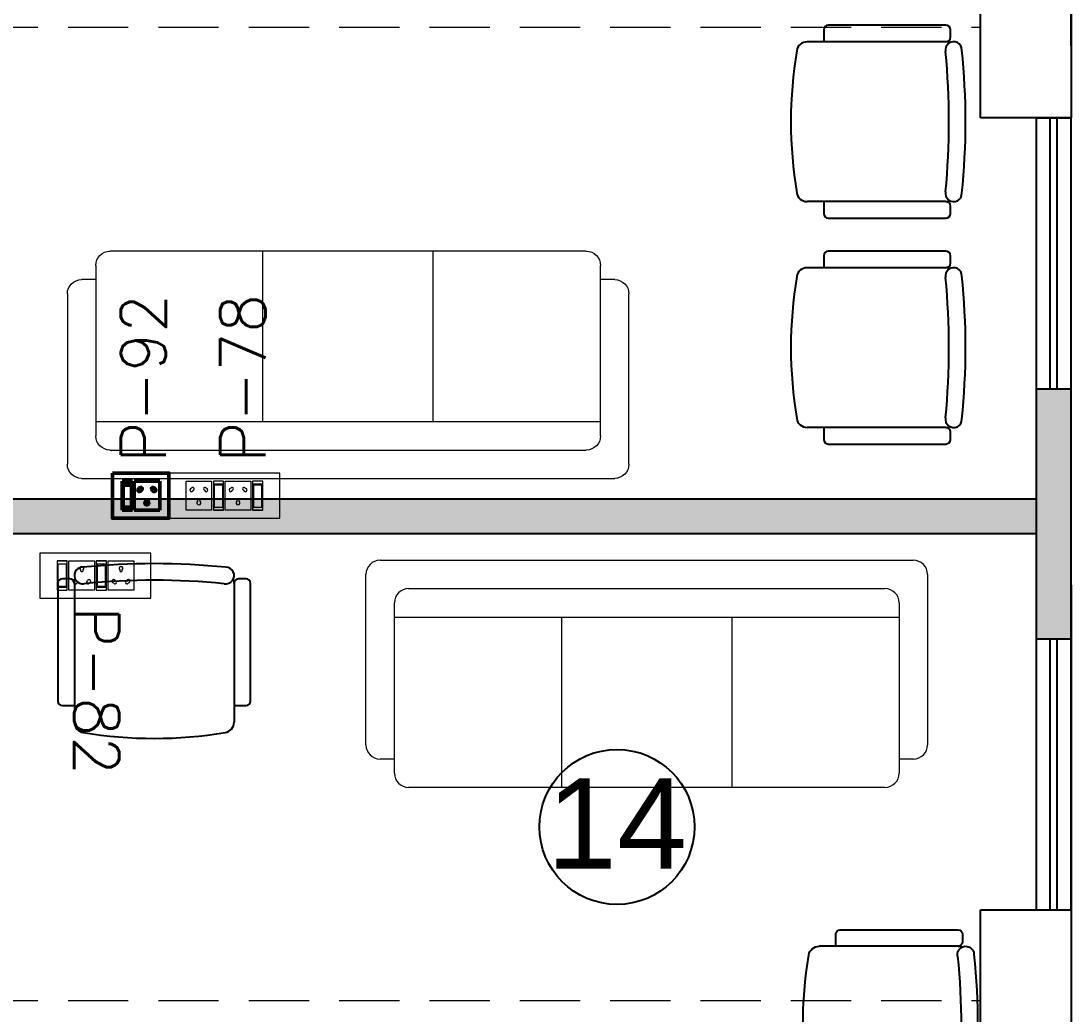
# Model space of a CAD drawing. Extents: x 11369658 to 11598203, y -3946797 to -3787209.
# Drawn here: x 11412646 to 11416132, y -3877885 to -3874586 of the extents above; entities that cross this region are included whole.
import ezdxf

# ---------------------------------------------------------------- set-up
doc = ezdxf.new("R2010")
doc.units = 0
doc.header["$MEASUREMENT"] = 0
doc.linetypes.add('CENTER', pattern=[0])
doc.linetypes.add('HIDDEN', pattern=[0.375, 0.25, -0.125])
doc.layers.get('0').update_dxf_attribs({"linetype": 'CONTINUOUS'})
for name, color, linetype, lineweight in [('0.0', 8, 'CONTINUOUS', 0), ('ELE-2NOS OF 6-16 RAW POWER SOCKET', 1, 'CONTINUOUS', 20), ('ELE-POWER SOCKET TEXT', 7, 'CONTINUOUS', 5)]:
    doc.layers.add(name, color=color, linetype=linetype, lineweight=lineweight)
doc.layers.add('BEAM', color=251, linetype='CONTINUOUS')
doc.layers.add('ELE-1NO 6-16A UPS SCOCKET', color=223, linetype='CONTINUOUS')
doc.styles.get("Standard").update_dxf_attribs({"font": 'arial.ttf'})

# ---------------------------------------------------------------- blocks, each defined once
blk = doc.blocks.new('sofa 6')
for p, q in [((-1044.4, 890), (1044.4, 890)), ((-1100, 166.9), (-1100, 834.3)), ((1100, 834.3), (1100, 166.9)), ((-933.1, 778.7), (933.1, 778.7)), ((-988.8, 55.6), (-988.8, 723.1)), ((988.8, 723.1), (988.8, 55.6)), ((-988.8, 667.5), (988.8, 667.5)), ((-333.8, 667.5), (-333.8, 0)), ((333.7, 667.5), (333.7, 0)), ((-988.8, 111.2), (-1044.4, 111.2)), ((1044.4, 111.2), (988.8, 111.2)), ((933.1, 0), (-933.1, 0))]:
    blk.add_line(p, q)
for centre, start, end in [((-1044.4, 834.3), 90, 180), ((1044.4, 834.3), 0, 90), ((-933.1, 723.1), 90, 180), ((933.1, 723.1), 0, 90), ((-1044.4, 166.9), 180, 270), ((1044.4, 166.9), 270, 0), ((-933.1, 55.6), 180, 270), ((933.1, 55.6), 270, 0)]:
    blk.add_arc(centre, 55.6, start, end)
blk = doc.blocks.new('6 MODULES RAW POWER')
at = {"layer": 'ELE-2NOS OF 6-16 RAW POWER SOCKET', "color": 1, "ltscale": 300}
for p, q in [((-6.1, 92), (-6.1, 19.7)), ((-6.1, 92), (-6.1, 19.7)), ((19.1, 92), (-6.1, 92)), ((-6.1, 92), (19.1, 92)), ((-4, 84.2), (-4, 27.6)), ((17, 84.2), (-4, 84.2)), ((17, 27.6), (17, 84.2)), ((19.1, 19.7), (19.1, 92)), ((23.3, 92), (86.6, 92)), ((23.3, 19.7), (23.3, 92)), ((86.6, 92), (86.6, 19.7)), ((90.8, 92), (90.8, 19.7)), ((90.8, 92), (90.8, 19.7)), ((116, 92), (90.8, 92)), ((90.8, 92), (116, 92)), ((92.9, 84.2), (92.9, 27.6)), ((113.9, 84.2), (92.9, 84.2)), ((113.9, 27.6), (113.9, 84.2)), ((116, 19.7), (116, 92)), ((120.2, 19.7), (120.2, 92)), ((120.2, 92), (183.6, 92)), ((183.6, 92), (183.6, 19.7)), ((-4, 30.1), (17, 30.1)), ((-4, 27.6), (17, 27.6)), ((92.9, 30.1), (113.9, 30.1)), ((92.9, 27.6), (113.9, 27.6)), ((-6.1, 19.7), (19.1, 19.7)), ((86.6, 19.7), (23.3, 19.7)), ((90.8, 19.7), (116, 19.7)), ((183.6, 19.7), (120.2, 19.7))]:
    blk.add_line(p, q, dxfattribs=at)
blk.add_lwpolyline([(-48.5, 0), (226, 0), (226, 111.7), (-48.5, 111.7)], close=True, dxfattribs=at)
for centre, radius, start, end in [((55, 73.7), 4.93, 307.1584, 232.8416), ((151.9, 73.7), 4.93, 307.1584, 232.8416), ((55, 68.8), 3.14, 161.4031, 18.5969), ((151.9, 68.8), 3.14, 161.4031, 18.5969), ((36.9, 41.8), 4.25, 5.2689, 272.51), ((40.3, 38.8), 3.43, 202.6838, 75.0951), ((69.7, 38.8), 3.43, 104.9049, 337.3162), ((73, 41.8), 4.25, 267.49, 174.7311), ((133.8, 41.8), 4.25, 5.2689, 272.51), ((137.2, 38.8), 3.43, 202.6838, 75.0951), ((166.6, 38.8), 3.43, 104.9049, 337.3162), ((169.9, 41.8), 4.25, 267.49, 174.7311)]:
    blk.add_arc(centre, radius, start, end, dxfattribs=at)
blk = doc.blocks.new('UPS 6-16A 3M UPS SOCKET')
at = {"layer": 'ELE-1NO 6-16A UPS SCOCKET', "color": 223, "lineweight": 50}
for p, q in [((0, 57.9), (72.3, 57.9)), ((0, 57.9), (72.3, 57.9)), ((0, 32.7), (0, 57.9)), ((0, 57.9), (0, 32.7)), ((7.9, 55.8), (64.4, 55.8)), ((7.9, 34.8), (7.9, 55.8)), ((61.9, 55.8), (61.9, 34.8)), ((64.4, 55.8), (64.4, 34.8)), ((72.3, 57.9), (72.3, 32.7)), ((72.3, 32.7), (0, 32.7)), ((0, 28.5), (0, -34.8)), ((72.3, 28.5), (0, 28.5)), ((64.4, 34.8), (7.9, 34.8)), ((72.3, -34.8), (72.3, 28.5)), ((0, -34.8), (72.3, -34.8))]:
    blk.add_line(p, q, dxfattribs=at)
blk.add_lwpolyline([(92, 82.1), (92, -57.5), (-19.7, -57.5), (-19.7, 82.1)], close=True, dxfattribs=at)
for centre, radius, start, end in [((18.3, -3.1), 4.93, 37.1584, 322.8416), ((23.2, -3.1), 3.14, 251.4031, 108.5969), ((50.3, 14.9), 4.25, 357.49, 264.7311), ((53.2, 11.6), 3.43, 194.9049, 67.3162), ((50.3, -21.1), 4.25, 95.2689, 2.51), ((53.2, -17.8), 3.43, 292.6838, 165.0951)]:
    blk.add_arc(centre, radius, start, end, dxfattribs=at)

msp = doc.modelspace()

# ---------------------------------------------------------------- hatches: boundary and pattern name
at = {"ltscale": 500}
for points in [[(11416017.5, -3875806.4), (11416132.5, -3875806.4), (11416132.5, -3876636.4), (11416017.5, -3876636.4)], [(11416017.5, -3876171.4), (11410102.5, -3876171.4), (11410102.5, -3876286.4), (11416017.5, -3876286.4)]]:
    msp.add_hatch(color=8, dxfattribs=at).paths.add_polyline_path(points)

# ---------------------------------------------------------------- linework, layer by layer
at = {"color": 8, "lineweight": 25}
for p, q in [((11416132.5, -3874667.9), (11416132.5, -3873311)), ((11415311.4, -3874614.7), (11415311.4, -3874654.7)), ((11415717, -3874599.7), (11415326.4, -3874599.7)), ((11415732, -3874639.7), (11415732, -3874614.7)), ((11415717, -3874654.7), (11415256.2, -3874654.7)), ((11416017.5, -3874906.4), (11416132.5, -3874906.4)), ((11416017.5, -3877536.4), (11416017.5, -3874906.4)), ((11416063.5, -3875806.4), (11416063.5, -3874906.4)), ((11416086.5, -3875806.4), (11416086.5, -3874906.4)), ((11416132.5, -3877536.4), (11416132.5, -3874906.4)), ((11415717, -3875184.7), (11415256.2, -3875184.7)), ((11415311.4, -3875184.7), (11415311.4, -3875224.7)), ((11415732, -3875224.7), (11415732, -3875199.7)), ((11415326.4, -3875239.7), (11415717, -3875239.7)), ((11415717, -3875349.7), (11415326.4, -3875349.7)), ((11415311.4, -3875364.7), (11415311.4, -3875404.7)), ((11415732, -3875389.7), (11415732, -3875364.7)), ((11415717, -3875404.7), (11415256.2, -3875404.7)), ((11416017.5, -3875806.4), (11416132.5, -3875806.4)), ((11415717, -3875934.7), (11415256.2, -3875934.7)), ((11415311.4, -3875934.7), (11415311.4, -3875974.7)), ((11415732, -3875974.7), (11415732, -3875949.7)), ((11415326.4, -3875989.7), (11415717, -3875989.7)), ((11410102.5, -3876171.4), (11416017.5, -3876171.4)), ((11410102.5, -3876286.4), (11416017.5, -3876286.4)), ((11412808.6, -3876437.4), (11412783.6, -3876437.4)), ((11413393.6, -3876437.4), (11413368.6, -3876437.4)), ((11412768.6, -3876452.4), (11412768.6, -3876842.9)), ((11412823.6, -3876452.4), (11412823.6, -3876913.1)), ((11413353.6, -3876452.4), (11413353.6, -3876913.1)), ((11413408.6, -3876842.9), (11413408.6, -3876452.4)), ((11416017.5, -3876636.4), (11416132.5, -3876636.4)), ((11416063.5, -3877536.4), (11416063.5, -3876636.4)), ((11416086.5, -3877536.4), (11416086.5, -3876636.4)), ((11412783.6, -3876857.9), (11412823.6, -3876857.9)), ((11413353.6, -3876857.9), (11413393.6, -3876857.9)), ((11416017.5, -3877536.4), (11416132.5, -3877536.4)), ((11415351.4, -3877657), (11415351.4, -3877617)), ((11415366.4, -3877602), (11415757, -3877602)), ((11415772, -3877617), (11415772, -3877642)), ((11415757, -3877657), (11415296.2, -3877657))]:
    msp.add_line(p, q, dxfattribs=at)
at = {"color": 8, "lineweight": 25, "ltscale": 500}
for p, q in [((11415832.5, -3874906.4), (11415832.5, -3874006.4)), ((11416132.5, -3874006.4), (11416132.5, -3874906.4)), ((11416132.5, -3874906.4), (11415832.5, -3874906.4)), ((11416132.5, -3876458.3), (11416132.5, -3882421.4)), ((11415832.5, -3878436.4), (11415832.5, -3877536.4)), ((11415832.5, -3877536.4), (11416132.5, -3877536.4))]:
    msp.add_line(p, q, dxfattribs=at)
at = {"color": 8, "lineweight": -3, "ltscale": 500}
msp.add_circle((11414625, -3877260.8), 257.3, dxfattribs=at)
at = {"color": 8}
for centre, radius, start, end in [((11415326.4, -3874614.7), 15, 90, 180), ((11415717, -3874614.7), 15, 0, 90), ((11415256.2, -3874689.7), 35, 90, 170.6557), ((11415742.9, -3874681.9), 27.5, 0, 190.8492), ((11415717, -3874639.7), 15, 270, 0), ((11415720.6, -3874671.3), 17, 54.8093, 102.4981), ((11416654, -3874919.7), 1451.5, 170.6557, 189.3443), ((11413379.1, -3874919.7), 2348.3, 354.3155, 5.6845), ((11413434.1, -3874919.7), 2348.3, 354.1887, 5.8113), ((11415742.9, -3875157.5), 27.5, 169.1508, 0), ((11415256.2, -3875149.7), 35, 189.3443, 270), ((11415720.6, -3875168.1), 17, 257.5019, 305.1907), ((11415717, -3875199.7), 15, 0, 90), ((11415326.4, -3875224.7), 15, 180, 270), ((11415717, -3875224.7), 15, 270, 0), ((11415326.4, -3875364.7), 15, 90, 180), ((11415717, -3875364.7), 15, 0, 90), ((11415717, -3875389.7), 15, 270, 0), ((11415256.2, -3875439.7), 35, 90, 170.6557), ((11415742.9, -3875431.9), 27.5, 0, 190.8492), ((11415720.6, -3875421.3), 17, 54.8093, 102.4981), ((11413434.1, -3875669.7), 2348.3, 354.1887, 5.8113), ((11416654, -3875669.7), 1451.5, 170.6557, 189.3443), ((11413379.1, -3875669.7), 2348.3, 354.3155, 5.6845), ((11415256.2, -3875899.7), 35, 189.3443, 270), ((11415742.9, -3875907.5), 27.5, 169.1508, 0), ((11415720.6, -3875918.1), 17, 257.5019, 305.1907), ((11415717, -3875949.7), 15, 0, 90), ((11415326.4, -3875974.7), 15, 180, 270), ((11415717, -3875974.7), 15, 270, 0)]:
    msp.add_arc(centre, radius, start, end, dxfattribs=at)
for centre, major_axis, start_param, end_param in [((11412850.8, -3876426.4), (17.3, 21.3), 0.681955, 4.012901), ((11413088.6, -3878735.2), (136, -2344.4), 2.9822, 3.185054), ((11413326.4, -3876426.4), (17.4, -21.3), -0.873298, 2.457649), ((11412783.6, -3876452.4), (10.6, 10.6), 0.785398, 2.356194), ((11412808.6, -3876452.4), (10.6, -10.6), 0.785398, 2.356194), ((11412840.2, -3876448.7), (12, -12), 3.312797, 4.145124), ((11413088.6, -3878790.2), (2311.6, 413.7), 1.294484, 1.492909), ((11413337, -3876448.7), (12, -12), 0.567265, 1.399592), ((11413368.6, -3876452.4), (10.6, 10.6), 0.785398, 2.356194), ((11413393.6, -3876452.4), (10.6, -10.6), 0.785398, 2.356194), ((11412783.6, -3876842.9), (10.6, -10.6), 3.926991, 5.497787), ((11413393.6, -3876842.9), (10.6, 10.6), 3.926991, 5.497787), ((11412858.6, -3876913.1), (24.7, 24.7), 2.356194, 3.763902), ((11413318.6, -3876913.1), (24.7, 24.7), 4.090079, 5.497787), ((11413088.6, -3875515.3), (1451.5, 10.8), 4.541871, 4.868048)]:
    msp.add_ellipse(centre, major_axis=major_axis, ratio=1, start_param=start_param, end_param=end_param, dxfattribs=at)
at = {"color": 8, "extrusion": (0, 0, -1)}
for centre, major_axis, start_param, end_param in [((11415366.4, -3877617), (10.6, 10.6), 3.926991, 5.497787), ((11415757, -3877617), (-10.6, 10.6), 0.785398, 2.356194), ((11415296.2, -3877692), (24.7, 24.7), 4.090079, 5.497787), ((11415782.9, -3877684.3), (-21.3, 17.4), -0.873298, 2.457649), ((11415757, -3877642), (10.6, 10.6), 0.785398, 2.356194), ((11415760.6, -3877673.7), (-12, 12), 0.567265, 1.399592), ((11416694, -3877922), (10.8, 1451.5), 4.541871, 4.868048), ((11413419.1, -3877922), (413.7, 2311.6), 1.294484, 1.492909), ((11413474.1, -3877922), (-2344.4, 136), 2.9822, 3.185054)]:
    msp.add_ellipse(centre, major_axis=major_axis, ratio=1, start_param=start_param, end_param=end_param, dxfattribs=at)
at = {"layer": 'BEAM', "color": 8, "linetype": 'HIDDEN', "lineweight": 18, "ltscale": 800}
for p, q in [((11410102.5, -3874606.4), (11415832.5, -3874606.4)), ((11410102.5, -3877836.4), (11415832.5, -3877836.4))]:
    msp.add_line(p, q, dxfattribs=at)

# ---------------------------------------------------------------- block references
at = {"layer": '0.0', "xscale": -0.8474645360422393, "yscale": 0.8474645360422393, "zscale": 0.8474645360422393, "rotation": 180}
msp.add_blockref('sofa 6', (11413732.4, -3875349.7), dxfattribs=at)
at = {"layer": '0.0', "xscale": 0.8474645360422393, "yscale": 0.8474645360422393, "zscale": 0.8474645360422393}
msp.add_blockref('sofa 6', (11414723.9, -3877129.6), dxfattribs=at)
at = {"layer": 'ELE-1NO 6-16A UPS SCOCKET', "linetype": 'ByBlock', "xscale": 1.342823854211085, "yscale": 1.342823854211085, "zscale": 1.342823854211085, "rotation": 89.99999999999986}
msp.add_blockref('UPS 6-16A 3M UPS SOCKET', (11413060, -3876209.8), dxfattribs=at)
at = {"layer": 'ELE-2NOS OF 6-16 RAW POWER SOCKET', "xscale": 1.34228755900615, "yscale": 1.34228755900615, "zscale": 1.34228755900615, "rotation": 179.9999999999999}
msp.add_blockref('6 MODULES RAW POWER', (11413440.6, -3876086.2), dxfattribs=at)
at = {"layer": 'ELE-2NOS OF 6-16 RAW POWER SOCKET', "xscale": 1.34228755900615, "yscale": 1.34228755900615, "zscale": 1.34228755900615}
msp.add_blockref('6 MODULES RAW POWER', (11412774.3, -3876501.4), dxfattribs=at)

# ---------------------------------------------------------------- texts
at = {"color": 8, "lineweight": 20}
msp.add_text('14', height=300, dxfattribs=at).set_placement((11414391.9, -3877399.1))
at = {"layer": 'ELE-POWER SOCKET TEXT', "color": 0, "linetype": 'CENTER', "ltscale": 500, "char_height": 150, "width": 3324.973, "attachment_point": 1}
for s, insert, rotation in [('{\\Fromans.shx|c228;P-92\\P}', (11412977.5, -3876051.1), 90), ('{\\Fromans.shx|c228;P-78\\P}', (11413307.9, -3876051.1), 90), ('{\\Fromans.shx|c228;P-82\\P}', (11412972.5, -3876528.9), 270)]:
    msp.add_mtext(s, dxfattribs=dict(at, insert=insert, rotation=rotation))

doc.saveas('drawing.dxf')
